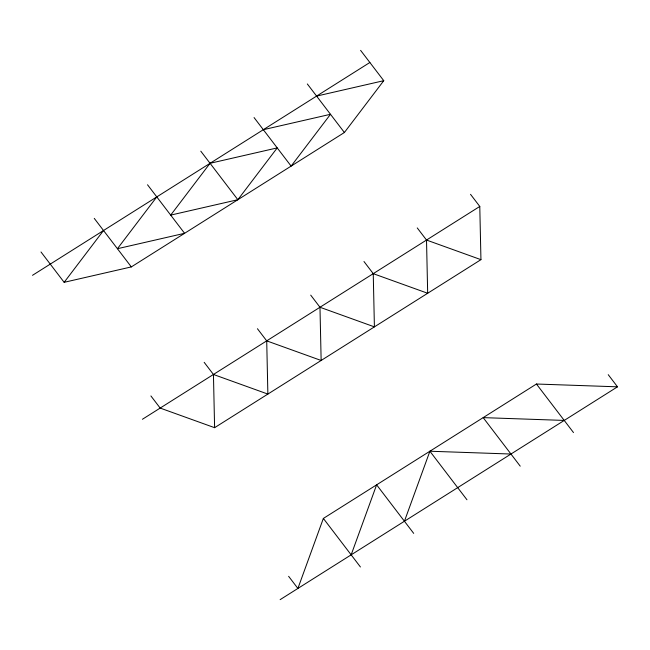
<?xml version="1.0" encoding="UTF-8"?>
<svg xmlns="http://www.w3.org/2000/svg" width="650" height="650" viewBox="0 0 650 650"><rect width="100%" height="100%" fill="white"/><g stroke="black" fill="none" stroke-linecap="round" stroke-linejoin="round"><path stroke-width="0.97" d="M608.238 374.684L617.5 386.823L536.437 384.02L323.359 518.432L297.895 588.445L288.624 576.314M351.162 554.84L376.626 484.827L413.692 533.374M404.43 521.235L429.894 451.23L510.965 454.033M40.991 251.972L64.155 282.319L103.521 230.506M156.788 196.901L117.423 248.714L184.592 233.309L147.526 184.771M237.859 199.713L277.225 147.899L210.056 163.296L170.69 215.109L237.859 199.713L200.793 151.166M64.155 282.319L131.324 266.914L344.394 132.502L383.76 80.689L360.596 50.351M32.5 275.316L369.866 62.489M142.415 419.274L479.781 206.448L470.519 194.317M150.906 395.939L160.176 408.078L214.606 427.684L480.943 259.659L479.781 206.448M280.134 599.649L617.5 386.823M316.599 96.094L383.76 80.689M263.331 129.699L330.493 114.294L291.127 166.107L254.061 117.561M564.233 420.428L483.169 417.625L520.227 466.164M417.251 227.922L426.514 240.053L480.943 259.659M363.984 261.519L373.246 273.658L427.676 293.264L426.514 240.053M310.716 295.124L319.979 307.263L374.408 326.869L373.246 273.658M257.441 328.729L266.711 340.868L321.141 360.474L319.979 307.263M204.173 362.334L213.444 374.473L267.873 394.079L266.711 340.868M307.328 83.956L344.394 132.502M536.437 384.02L573.495 432.567M429.894 451.23L466.96 499.769M94.258 218.376L131.324 266.914M323.359 518.432L360.425 566.979M213.444 374.473L214.606 427.684"/></g></svg>
